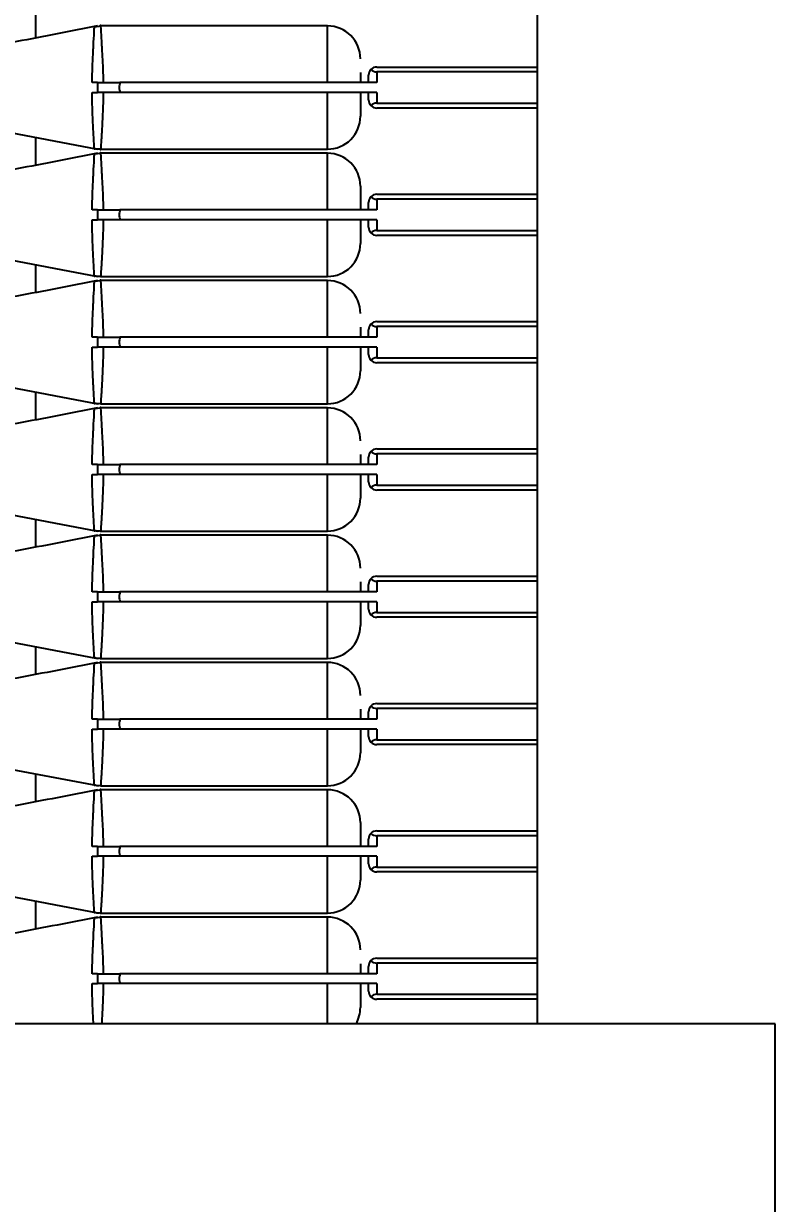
# Model space of a CAD drawing. Header units: millimetres. Extents: x 10 to 584, y 10 to 410.
# Drawn here: x 106.519 to 109.585, y 315.116 to 319.904 of the extents above; entities that cross this region are included whole.
import ezdxf

# ---------------------------------------------------------------- set-up
doc = ezdxf.new("R2010")
doc.units = ezdxf.units.MM
doc.layers.add('2', color=1, linetype='Continuous')
doc.styles.add('SLDTEXTSTYLE0', font='TXT', dxfattribs={"width": 0.7})
doc.dimstyles.new('SLDDIMSTYLE0', dxfattribs={"dimtxt": 3.5, "dimasz": 3.5, "dimexe": 0, "dimexo": 0.0625, "dimgap": 0.875, "dimtad": 1, "dimlfac": 15, "dimrnd": 1e-09, "dimzin": 12, "dimdsep": 46, "dimtxsty": 'SLDTEXTSTYLE0', "dimsah": 1, "dimcen": 0.09, "dimadec": 0, "dimazin": 3, "dimtfac": 1, "dimtofl": 0, "dimtmove": 0, "dimatfit": 3, "dimfxl": 0, "dimfrac": 2, "dimtolj": 1, "dimtzin": 12, "dimarcsym": 0})

# ---------------------------------------------------------------- blocks, each defined once
blk = doc.blocks.new('_D')
at = {"layer": '2', "color": 1}
for p, q in [((167.5018, 346.7783), (43.5018, 346.7783)), ((44.5018, 346.7783), (44.5018, 225.845)), ((181.5762, 225.845), (43.5018, 225.845))]:
    blk.add_line(p, q, dxfattribs=at)
for points in [[(44.5018, 346.7783), (43.9634, 343.2783), (45.0403, 343.2783)], [(44.5018, 225.845), (45.0403, 229.345), (43.9634, 229.345)]]:
    blk.add_solid(points, dxfattribs=at)
at = {"layer": '2', "color": 1, "insert": (39.9901, 278.6627), "char_height": 3.5, "attachment_point": 1, "rotation": 90, "style": 'SLDTEXTSTYLE0'}
blk.add_mtext('1814', dxfattribs=at)

msp = doc.modelspace()

# ---------------------------------------------------------------- linework, layer by layer
at = {"color": 7, "linetype": 'Continuous', "lineweight": 25}
for p, q in [((108.60183, 325.84409), (108.60183, 315.84498)), ((106.56849, 319.84643), (106.56849, 319.95937)), ((106.80585, 319.89047), (106.80594, 319.89247)), ((106.83141, 319.894), (106.80619, 319.89059)), ((107.75183, 319.89498), (106.83128, 319.89498)), ((107.95183, 319.72831), (108.60183, 319.72831)), ((107.95183, 319.70831), (107.95183, 319.66498)), ((108.60183, 319.70831), (107.95183, 319.70831)), ((106.81849, 319.66498), (106.79671, 319.66498)), ((106.81849, 319.66498), (106.81849, 319.62498)), ((107.95183, 319.66498), (106.90968, 319.66498)), ((107.91849, 319.66498), (107.91849, 319.69498)), ((106.79662, 319.62498), (106.81849, 319.62498)), ((107.95183, 319.62498), (106.90968, 319.62498)), ((107.91849, 319.59498), (107.91849, 319.62498)), ((107.95183, 319.62498), (107.95183, 319.58165)), ((107.95183, 319.58165), (108.60183, 319.58165)), ((108.60183, 319.56165), (107.95183, 319.56165)), ((106.11849, 319.52832), (106.81849, 319.39514)), ((106.56849, 319.32977), (106.56849, 319.4427)), ((106.80585, 319.39941), (106.80594, 319.39749)), ((106.80585, 319.3738), (106.80594, 319.3758)), ((106.83141, 319.37733), (106.80619, 319.37392)), ((106.83128, 319.39498), (107.75183, 319.39498)), ((107.75183, 319.37831), (106.83128, 319.37831)), ((107.91849, 319.14831), (107.91849, 319.17831)), ((107.95183, 319.21165), (108.60183, 319.21165)), ((108.60183, 319.19165), (107.95183, 319.19165)), ((107.95183, 319.19165), (107.95183, 319.14831)), ((106.81849, 319.14831), (106.79671, 319.14831)), ((106.81849, 319.14831), (106.81849, 319.10831)), ((107.95183, 319.14831), (106.90968, 319.14831)), ((106.79662, 319.10831), (106.81849, 319.10831)), ((107.95183, 319.10831), (106.90968, 319.10831)), ((107.91849, 319.07831), (107.91849, 319.10831)), ((107.95183, 319.10831), (107.95183, 319.06498)), ((107.95183, 319.06498), (108.60183, 319.06498)), ((108.60183, 319.04498), (107.95183, 319.04498)), ((106.11849, 319.01165), (106.81849, 318.87847)), ((106.56849, 318.8131), (106.56849, 318.92604)), ((106.80585, 318.88275), (106.80594, 318.88082)), ((106.80585, 318.85713), (106.80594, 318.85913)), ((106.83141, 318.86067), (106.80619, 318.85726)), ((106.83128, 318.87831), (107.75183, 318.87831)), ((107.75183, 318.86165), (106.83128, 318.86165)), ((107.95183, 318.69498), (108.60183, 318.69498)), ((107.91849, 318.63165), (107.91849, 318.66165)), ((107.95183, 318.67498), (107.95183, 318.63165)), ((108.60183, 318.67498), (107.95183, 318.67498)), ((106.81849, 318.63165), (106.79671, 318.63165)), ((106.81849, 318.63165), (106.81849, 318.59165)), ((107.95183, 318.63165), (106.90968, 318.63165)), ((106.79662, 318.59165), (106.81849, 318.59165)), ((107.95183, 318.59165), (106.90968, 318.59165)), ((107.91849, 318.56165), (107.91849, 318.59165)), ((107.95183, 318.59165), (107.95183, 318.54831)), ((107.95183, 318.54831), (108.60183, 318.54831)), ((108.60183, 318.52831), (107.95183, 318.52831)), ((106.11849, 318.49498), (106.81849, 318.36181)), ((106.56849, 318.29643), (106.56849, 318.40937)), ((106.80585, 318.36608), (106.80594, 318.36415)), ((106.83128, 318.36165), (107.75183, 318.36165)), ((106.80585, 318.34047), (106.80594, 318.34247)), ((106.83141, 318.344), (106.80619, 318.34059)), ((107.75183, 318.34498), (106.83128, 318.34498)), ((107.95183, 318.17831), (108.60183, 318.17831)), ((107.91849, 318.11498), (107.91849, 318.14498)), ((108.60183, 318.15831), (107.95183, 318.15831)), ((107.95183, 318.15831), (107.95183, 318.11498)), ((106.79662, 318.07498), (106.81849, 318.07498)), ((106.81849, 318.11498), (106.79671, 318.11498)), ((106.81849, 318.11498), (106.81849, 318.07498)), ((107.95183, 318.11498), (106.90968, 318.11498)), ((107.95183, 318.07498), (106.90968, 318.07498)), ((107.91849, 318.04498), (107.91849, 318.07498)), ((107.95183, 318.07498), (107.95183, 318.03165)), ((107.95183, 318.03165), (108.60183, 318.03165)), ((106.11849, 317.97832), (106.81849, 317.84514)), ((108.60183, 318.01165), (107.95183, 318.01165)), ((106.56849, 317.77977), (106.56849, 317.8927)), ((106.80585, 317.84941), (106.80594, 317.84749)), ((106.83128, 317.84498), (107.75183, 317.84498)), ((106.80585, 317.8238), (106.80594, 317.8258)), ((106.83141, 317.82733), (106.80619, 317.82392)), ((107.75183, 317.82831), (106.83128, 317.82831)), ((107.95183, 317.66165), (108.60183, 317.66165)), ((107.95183, 317.64165), (107.95183, 317.59831)), ((108.60183, 317.64165), (107.95183, 317.64165)), ((106.81849, 317.59831), (106.79671, 317.59831)), ((106.81849, 317.59831), (106.81849, 317.55831)), ((107.95183, 317.59831), (106.90968, 317.59831)), ((107.91849, 317.59831), (107.91849, 317.62831)), ((106.79662, 317.55831), (106.81849, 317.55831)), ((107.95183, 317.55831), (106.90968, 317.55831)), ((107.91849, 317.52831), (107.91849, 317.55831)), ((107.95183, 317.55831), (107.95183, 317.51498)), ((107.95183, 317.51498), (108.60183, 317.51498)), ((106.11849, 317.46165), (106.81849, 317.32847)), ((108.60183, 317.49498), (107.95183, 317.49498)), ((106.56849, 317.2631), (106.56849, 317.37604)), ((106.80585, 317.33275), (106.80594, 317.33082)), ((106.80585, 317.30713), (106.80594, 317.30913)), ((106.83141, 317.31067), (106.80619, 317.30726)), ((106.83128, 317.32831), (107.75183, 317.32831)), ((107.75183, 317.31165), (106.83128, 317.31165)), ((107.95183, 317.14498), (108.60183, 317.14498)), ((107.95183, 317.12498), (107.95183, 317.08165)), ((108.60183, 317.12498), (107.95183, 317.12498)), ((106.81849, 317.08165), (106.79671, 317.08165)), ((106.81849, 317.08165), (106.81849, 317.04165)), ((107.95183, 317.08165), (106.90968, 317.08165)), ((107.91849, 317.08165), (107.91849, 317.11165)), ((106.79662, 317.04165), (106.81849, 317.04165)), ((107.95183, 317.04165), (106.90968, 317.04165)), ((107.91849, 317.01165), (107.91849, 317.04165)), ((107.95183, 317.04165), (107.95183, 316.99831)), ((107.95183, 316.99831), (108.60183, 316.99831)), ((108.60183, 316.97831), (107.95183, 316.97831)), ((106.11849, 316.94498), (106.81849, 316.81181)), ((106.56849, 316.74643), (106.56849, 316.85937)), ((106.80585, 316.81608), (106.80594, 316.81415)), ((106.80585, 316.79047), (106.80594, 316.79247)), ((106.83141, 316.794), (106.80619, 316.79059)), ((106.83128, 316.81165), (107.75183, 316.81165)), ((107.75183, 316.79498), (106.83128, 316.79498)), ((107.91849, 316.56498), (107.91849, 316.59498)), ((107.95183, 316.62831), (108.60183, 316.62831)), ((107.95183, 316.60831), (107.95183, 316.56498)), ((108.60183, 316.60831), (107.95183, 316.60831)), ((106.81849, 316.56498), (106.79671, 316.56498)), ((106.81849, 316.56498), (106.81849, 316.52498)), ((107.95183, 316.56498), (106.90968, 316.56498)), ((106.79662, 316.52498), (106.81849, 316.52498)), ((107.95183, 316.52498), (106.90968, 316.52498)), ((107.91849, 316.49498), (107.91849, 316.52498)), ((107.95183, 316.52498), (107.95183, 316.48165)), ((107.95183, 316.48165), (108.60183, 316.48165)), ((108.60183, 316.46165), (107.95183, 316.46165)), ((106.11849, 316.42832), (106.81849, 316.29514)), ((106.56849, 316.22977), (106.56849, 316.3427)), ((106.80585, 316.29941), (106.80594, 316.29749)), ((106.80585, 316.2738), (106.80594, 316.2758)), ((106.83141, 316.27733), (106.80619, 316.27392)), ((106.83128, 316.29498), (107.75183, 316.29498)), ((107.75183, 316.27831), (106.83128, 316.27831)), ((107.95183, 316.11165), (108.60183, 316.11165)), ((107.91849, 316.04831), (107.91849, 316.07831)), ((107.95183, 316.09165), (107.95183, 316.04831)), ((108.60183, 316.09165), (107.95183, 316.09165)), ((106.81849, 316.04831), (106.79671, 316.04831)), ((106.81849, 316.04831), (106.81849, 316.00831)), ((107.95183, 316.04831), (106.90968, 316.04831)), ((106.79662, 316.00831), (106.81849, 316.00831)), ((107.95183, 316.00831), (106.90968, 316.00831)), ((107.91849, 315.97831), (107.91849, 316.00831)), ((107.95183, 316.00831), (107.95183, 315.96498)), ((107.95183, 315.96498), (108.60183, 315.96498)), ((108.60183, 315.94498), (107.95183, 315.94498)), ((109.56849, 315.84498), (105.10183, 315.84498)), ((109.56849, 314.51165), (109.56849, 315.84498))]:
    msp.add_line(p, q, dxfattribs=at)
for centre, radius, start, end in [((107.75183, 319.76165), 0.13333, 0, 89.98212), ((107.95183, 319.69498), 0.03333, 135.573, 180), ((107.95183, 319.69498), 0.03333, 90, 135.573), ((107.95183, 319.74165), 0.03333, 224.427, 270), ((107.95183, 319.59498), 0.03333, 180, 224.427), ((107.95183, 319.54831), 0.03333, 90, 135.573), ((107.95183, 319.59498), 0.03333, 224.427, 270), ((107.75183, 319.52831), 0.13333, 269.98212, 0), ((107.75183, 319.24498), 0.13333, 0, 89.98212), ((107.95183, 319.17831), 0.03333, 135.573, 180), ((107.95183, 319.17831), 0.03333, 90, 135.573), ((107.95183, 319.22498), 0.03333, 224.427, 270), ((107.95183, 319.07831), 0.03333, 180, 224.427), ((107.95183, 319.03165), 0.03333, 90, 135.573), ((107.95183, 319.07831), 0.03333, 224.427, 270), ((107.75183, 319.01165), 0.13333, 269.98212, 0), ((107.75183, 318.72831), 0.13333, 0, 89.98212), ((107.95183, 318.66165), 0.03333, 90, 135.573), ((107.95183, 318.66165), 0.03333, 135.573, 180), ((107.95183, 318.70831), 0.03333, 224.427, 270), ((107.95183, 318.56165), 0.03333, 180, 224.427), ((107.95183, 318.51498), 0.03333, 90, 135.573), ((107.95183, 318.56165), 0.03333, 224.427, 270), ((107.75183, 318.49498), 0.13333, 269.98212, 0), ((107.75183, 318.21165), 0.13333, 0, 89.98212), ((107.95183, 318.14498), 0.03333, 135.573, 180), ((107.95183, 318.14498), 0.03333, 90, 135.573), ((107.95183, 318.19165), 0.03333, 224.427, 270), ((107.95183, 318.04498), 0.03333, 180, 224.427), ((107.95183, 317.99831), 0.03333, 90, 135.573), ((107.75183, 317.97831), 0.13333, 269.98212, 0), ((107.95183, 318.04498), 0.03333, 224.427, 270), ((107.75183, 317.69498), 0.13333, 0, 89.98212), ((107.95183, 317.62831), 0.03333, 135.573, 180), ((107.95183, 317.62831), 0.03333, 90, 135.573), ((107.95183, 317.67498), 0.03333, 224.427, 270), ((107.95183, 317.52831), 0.03333, 180, 224.427), ((107.95183, 317.48165), 0.03333, 90, 135.573), ((107.95183, 317.52831), 0.03333, 224.427, 270), ((107.75183, 317.46165), 0.13333, 269.98212, 0), ((107.75183, 317.17831), 0.13333, 0, 89.98212), ((107.95183, 317.11165), 0.03333, 135.573, 180), ((107.95183, 317.11165), 0.03333, 90, 135.573), ((107.95183, 317.15831), 0.03333, 224.427, 270), ((107.95183, 317.01165), 0.03333, 180, 224.427), ((107.95183, 316.96498), 0.03333, 90, 135.573), ((107.95183, 317.01165), 0.03333, 224.427, 270), ((107.75183, 316.94498), 0.13333, 269.98212, 0), ((107.75183, 316.66165), 0.13333, 0, 89.98212), ((107.95183, 316.59498), 0.03333, 135.573, 180), ((107.95183, 316.59498), 0.03333, 90, 135.573), ((107.95183, 316.64165), 0.03333, 224.427, 270), ((107.95183, 316.49498), 0.03333, 180, 224.427), ((107.95183, 316.44831), 0.03333, 90, 135.573), ((107.95183, 316.49498), 0.03333, 224.427, 270), ((107.75183, 316.42831), 0.13333, 269.98212, 0), ((107.75183, 316.14498), 0.13333, 0, 89.98212), ((107.95183, 316.07831), 0.03333, 90, 135.573), ((107.95183, 316.07831), 0.03333, 135.573, 180), ((107.95183, 316.12498), 0.03333, 224.427, 270), ((107.95183, 315.97831), 0.03333, 180, 224.427), ((107.95183, 315.93165), 0.03333, 90, 135.573), ((107.95183, 315.97831), 0.03333, 224.427, 270), ((107.75183, 315.91165), 0.13333, 330, 0)]:
    msp.add_arc(centre, radius, start, end, dxfattribs=at)
for points, knots in [([(106.81849, 319.89482), (106.70924, 319.87352), (106.47591, 319.82802), (106.24257, 319.78469), (106.11849, 319.76165)], [0, 0, 0, 0, 0.4682335, 1, 1, 1, 1]), ([(107.88516, 319.70557), (107.88516, 319.69821), (107.88516, 319.68687), (107.88516, 319.67067), (107.88516, 319.66498)], [0, 0, 0, 0, 0.6488276, 1, 1, 1, 1]), ([(106.81849, 319.66498), (106.83075, 319.66498), (106.85527, 319.66498), (106.88872, 319.66498), (106.90673, 319.66498), (106.90968, 319.66498)], [0, 0, 0, 0, 0.4554846, 0.9107025, 1, 1, 1, 1]), ([(106.90968, 319.62498), (106.89424, 319.62498), (106.86333, 319.62498), (106.8336, 319.62498), (106.82024, 319.62498), (106.81849, 319.62498)], [0, 0, 0, 0, 0.4648277, 0.9302045, 1, 1, 1, 1]), ([(107.88516, 319.62498), (107.88516, 319.62008), (107.88516, 319.59907), (107.88516, 319.57229), (107.88516, 319.53715), (107.88516, 319.53196), (107.88516, 319.52831)], [0, 0, 0, 0, 0.0657911, 0.2821103, 0.4967919, 1, 1, 1, 1]), ([(106.81849, 319.37816), (106.70924, 319.35685), (106.47591, 319.31135), (106.24257, 319.26802), (106.11849, 319.24498)], [0, 0, 0, 0, 0.4682335, 1, 1, 1, 1]), ([(106.80637, 319.39904), (106.8104, 319.3975), (106.81843, 319.39443), (106.82689, 319.396), (106.83111, 319.39679)], [0, 0, 0, 0, 0.5005037, 1, 1, 1, 1]), ([(107.88516, 319.24498), (107.88516, 319.24228), (107.88516, 319.23752), (107.88516, 319.20442), (107.88516, 319.1727), (107.88516, 319.15395), (107.88516, 319.14831)], [0, 0, 0, 0, 0.424183, 0.7471794, 0.9240222, 1, 1, 1, 1]), ([(106.81849, 319.14831), (106.83075, 319.14831), (106.85527, 319.14831), (106.88872, 319.14831), (106.90673, 319.14831), (106.90968, 319.14831)], [0, 0, 0, 0, 0.4554846, 0.9107025, 1, 1, 1, 1]), ([(106.90968, 319.10831), (106.89424, 319.10831), (106.86333, 319.10831), (106.8336, 319.10831), (106.82024, 319.10831), (106.81849, 319.10831)], [0, 0, 0, 0, 0.46482772, 0.93020447, 1, 1, 1, 1]), ([(107.88516, 319.10831), (107.88516, 319.10341), (107.88516, 319.08241), (107.88516, 319.05563), (107.88516, 319.02048), (107.88516, 319.01529), (107.88516, 319.01165)], [0, 0, 0, 0, 0.0657911, 0.2821103, 0.4967919, 1, 1, 1, 1]), ([(106.81849, 318.86149), (106.70924, 318.84018), (106.47591, 318.79468), (106.24257, 318.75135), (106.11849, 318.72831)], [0, 0, 0, 0, 0.4682335, 1, 1, 1, 1]), ([(106.80637, 318.88237), (106.8104, 318.88084), (106.81843, 318.87776), (106.82689, 318.87934), (106.83111, 318.88013)], [0, 0, 0, 0, 0.5005037, 1, 1, 1, 1]), ([(107.88516, 318.67223), (107.88516, 318.66488), (107.88516, 318.65354), (107.88516, 318.63734), (107.88516, 318.63165)], [0, 0, 0, 0, 0.6488276, 1, 1, 1, 1]), ([(106.81849, 318.63165), (106.83075, 318.63165), (106.85527, 318.63165), (106.88872, 318.63165), (106.90673, 318.63165), (106.90968, 318.63165)], [0, 0, 0, 0, 0.4554846, 0.9107025, 1, 1, 1, 1]), ([(106.90968, 318.59165), (106.89424, 318.59165), (106.86333, 318.59165), (106.8336, 318.59165), (106.82024, 318.59165), (106.81849, 318.59165)], [0, 0, 0, 0, 0.46482772, 0.93020447, 1, 1, 1, 1]), ([(107.88516, 318.59165), (107.88516, 318.58675), (107.88516, 318.56574), (107.88516, 318.53896), (107.88516, 318.50382), (107.88516, 318.49862), (107.88516, 318.49498)], [0, 0, 0, 0, 0.0657911, 0.2821103, 0.4967919, 1, 1, 1, 1]), ([(106.80637, 318.36571), (106.8104, 318.36417), (106.81843, 318.3611), (106.82689, 318.36267), (106.83111, 318.36346)], [0, 0, 0, 0, 0.5005037, 1, 1, 1, 1]), ([(106.81849, 318.34482), (106.70924, 318.32352), (106.47591, 318.27802), (106.24257, 318.23469), (106.11849, 318.21165)], [0, 0, 0, 0, 0.4682335, 1, 1, 1, 1]), ([(107.88516, 318.15557), (107.88516, 318.14821), (107.88516, 318.13687), (107.88516, 318.12067), (107.88516, 318.11498)], [0, 0, 0, 0, 0.6488276, 1, 1, 1, 1]), ([(106.81849, 318.11498), (106.83075, 318.11498), (106.85527, 318.11498), (106.88872, 318.11498), (106.90673, 318.11498), (106.90968, 318.11498)], [0, 0, 0, 0, 0.4554846, 0.9107025, 1, 1, 1, 1]), ([(106.90968, 318.07498), (106.89424, 318.07498), (106.86333, 318.07498), (106.8336, 318.07498), (106.82024, 318.07498), (106.81849, 318.07498)], [0, 0, 0, 0, 0.46482772, 0.93020447, 1, 1, 1, 1]), ([(107.88516, 318.07498), (107.88516, 318.07008), (107.88516, 318.04907), (107.88516, 318.02229), (107.88516, 317.98715), (107.88516, 317.98196), (107.88516, 317.97831)], [0, 0, 0, 0, 0.0657911, 0.2821103, 0.4967919, 1, 1, 1, 1]), ([(106.80637, 317.84904), (106.8104, 317.8475), (106.81843, 317.84443), (106.82689, 317.846), (106.83111, 317.84679)], [0, 0, 0, 0, 0.5005037, 1, 1, 1, 1]), ([(106.81849, 317.82816), (106.70924, 317.80685), (106.47591, 317.76135), (106.24257, 317.71802), (106.11849, 317.69498)], [0, 0, 0, 0, 0.4682335, 1, 1, 1, 1]), ([(107.88516, 317.6389), (107.88516, 317.63154), (107.88516, 317.62021), (107.88516, 317.604), (107.88516, 317.59831)], [0, 0, 0, 0, 0.6488276, 1, 1, 1, 1]), ([(106.81849, 317.59831), (106.83075, 317.59831), (106.85527, 317.59831), (106.88872, 317.59831), (106.90673, 317.59831), (106.90968, 317.59831)], [0, 0, 0, 0, 0.4554846, 0.9107025, 1, 1, 1, 1]), ([(106.90968, 317.55831), (106.89424, 317.55831), (106.86333, 317.55831), (106.8336, 317.55831), (106.82024, 317.55831), (106.81849, 317.55831)], [0, 0, 0, 0, 0.4648277, 0.9302045, 1, 1, 1, 1]), ([(107.88516, 317.55831), (107.88516, 317.55341), (107.88516, 317.53241), (107.88516, 317.50563), (107.88516, 317.47048), (107.88516, 317.46529), (107.88516, 317.46165)], [0, 0, 0, 0, 0.0657911, 0.2821103, 0.4967919, 1, 1, 1, 1]), ([(106.81849, 317.31149), (106.70924, 317.29018), (106.47591, 317.24468), (106.24257, 317.20135), (106.11849, 317.17831)], [0, 0, 0, 0, 0.4682335, 1, 1, 1, 1]), ([(106.80637, 317.33237), (106.8104, 317.33084), (106.81843, 317.32776), (106.82689, 317.32934), (106.83111, 317.33013)], [0, 0, 0, 0, 0.5005037, 1, 1, 1, 1]), ([(107.88516, 317.12223), (107.88516, 317.11488), (107.88516, 317.10354), (107.88516, 317.08734), (107.88516, 317.08165)], [0, 0, 0, 0, 0.6488276, 1, 1, 1, 1]), ([(106.81849, 317.08165), (106.83075, 317.08165), (106.85527, 317.08165), (106.88872, 317.08165), (106.90673, 317.08165), (106.90968, 317.08165)], [0, 0, 0, 0, 0.4554846, 0.9107025, 1, 1, 1, 1]), ([(106.90968, 317.04165), (106.89424, 317.04165), (106.86333, 317.04165), (106.8336, 317.04165), (106.82024, 317.04165), (106.81849, 317.04165)], [0, 0, 0, 0, 0.4648277, 0.9302045, 1, 1, 1, 1]), ([(107.88516, 317.04165), (107.88516, 317.03675), (107.88516, 317.01574), (107.88516, 316.98896), (107.88516, 316.95382), (107.88516, 316.94862), (107.88516, 316.94498)], [0, 0, 0, 0, 0.0657911, 0.2821103, 0.4967919, 1, 1, 1, 1]), ([(106.81849, 316.79482), (106.70924, 316.77352), (106.47591, 316.72802), (106.24257, 316.68469), (106.11849, 316.66165)], [0, 0, 0, 0, 0.4682335, 1, 1, 1, 1]), ([(106.80637, 316.81571), (106.8104, 316.81417), (106.81843, 316.8111), (106.82689, 316.81267), (106.83111, 316.81346)], [0, 0, 0, 0, 0.5005037, 1, 1, 1, 1]), ([(107.88516, 316.66165), (107.88516, 316.65895), (107.88516, 316.65419), (107.88516, 316.62109), (107.88516, 316.58937), (107.88516, 316.57062), (107.88516, 316.56498)], [0, 0, 0, 0, 0.424183, 0.7471794, 0.9240222, 1, 1, 1, 1]), ([(106.81849, 316.56498), (106.83075, 316.56498), (106.85527, 316.56498), (106.88872, 316.56498), (106.90673, 316.56498), (106.90968, 316.56498)], [0, 0, 0, 0, 0.4554846, 0.9107025, 1, 1, 1, 1]), ([(106.90968, 316.52498), (106.89424, 316.52498), (106.86333, 316.52498), (106.8336, 316.52498), (106.82024, 316.52498), (106.81849, 316.52498)], [0, 0, 0, 0, 0.4648277, 0.9302045, 1, 1, 1, 1]), ([(107.88516, 316.52498), (107.88516, 316.52008), (107.88516, 316.49907), (107.88516, 316.47229), (107.88516, 316.43715), (107.88516, 316.43196), (107.88516, 316.42831)], [0, 0, 0, 0, 0.0657911, 0.2821103, 0.4967919, 1, 1, 1, 1]), ([(106.80637, 316.29904), (106.8104, 316.2975), (106.81843, 316.29443), (106.82689, 316.296), (106.83111, 316.29679)], [0, 0, 0, 0, 0.5005037, 1, 1, 1, 1]), ([(106.81849, 316.27816), (106.70924, 316.25685), (106.47591, 316.21135), (106.24257, 316.16802), (106.11849, 316.14498)], [0, 0, 0, 0, 0.4682335, 1, 1, 1, 1]), ([(107.88516, 316.0889), (107.88516, 316.08154), (107.88516, 316.07021), (107.88516, 316.054), (107.88516, 316.04831)], [0, 0, 0, 0, 0.6488276, 1, 1, 1, 1]), ([(106.81849, 316.04831), (106.83075, 316.04831), (106.85527, 316.04831), (106.88872, 316.04831), (106.90673, 316.04831), (106.90968, 316.04831)], [0, 0, 0, 0, 0.4554846, 0.9107025, 1, 1, 1, 1]), ([(106.90968, 316.00831), (106.89424, 316.00831), (106.86333, 316.00831), (106.8336, 316.00831), (106.82024, 316.00831), (106.81849, 316.00831)], [0, 0, 0, 0, 0.46482772, 0.93020447, 1, 1, 1, 1]), ([(107.88516, 316.00831), (107.88516, 316.00341), (107.88516, 315.98241), (107.88516, 315.95563), (107.88516, 315.92048), (107.88516, 315.91529), (107.88516, 315.91165)], [0, 0, 0, 0, 0.0657911, 0.2821103, 0.4967919, 1, 1, 1, 1])]:
    msp.add_open_spline(points, degree=3, knots=knots, dxfattribs=at)
at = {"color": 59, "linetype": 'Continuous', "lineweight": 25}
for points, knots in [([(106.79671, 319.66498), (106.79687, 319.67602), (106.79733, 319.70746), (106.79945, 319.76129), (106.80266, 319.82375), (106.80547, 319.87839), (106.80572, 319.88616), (106.80585, 319.89047)], [0, 0, 0, 0, 0.07522323, 0.21420289, 0.39996089, 0.66787957, 1, 1, 1, 1]), ([(106.83128, 319.89498), (106.83128, 319.89498), (106.83068, 319.90428), (106.83192, 319.87789), (106.83461, 319.82867), (106.8381, 319.76713), (106.84072, 319.71245), (106.84137, 319.67834), (106.84162, 319.66498)], [0, 0, 0, 0, 0.0000568, 0.3457315, 0.6012125, 0.7779294, 0.912991, 1, 1, 1, 1]), ([(106.83128, 319.89495), (106.83128, 319.89496), (106.83068, 319.90428), (106.83153, 319.88717), (106.83238, 319.87008)], [0, 0, 0, 0, 0.0012234, 1, 1, 1, 1]), ([(106.83128, 319.89495), (106.83128, 319.89496), (106.83068, 319.90428), (106.83153, 319.88717), (106.83238, 319.87008)], [0, 0, 0, 0, 0.0012234, 1, 1, 1, 1]), ([(107.75183, 319.66498), (107.75183, 319.68006), (107.75183, 319.71622), (107.75183, 319.77277), (107.75183, 319.83359), (107.75183, 319.88419), (107.75183, 319.89118), (107.75183, 319.89498)], [0, 0, 0, 0, 0.0982685, 0.2356394, 0.4182639, 0.6841567, 1, 1, 1, 1]), ([(106.80594, 319.39749), (106.80594, 319.39746), (106.80634, 319.38799), (106.80487, 319.41319), (106.80212, 319.4634), (106.79944, 319.51479), (106.79719, 319.57582), (106.79681, 319.60822), (106.79662, 319.62498)], [0, 0, 0, 0, 0.0010478, 0.3924238, 0.5418725, 0.7850634, 0.8888566, 1, 1, 1, 1]), ([(106.84175, 319.62498), (106.84174, 319.62442), (106.84161, 319.60515), (106.84084, 319.57039), (106.83818, 319.50889), (106.83526, 319.45905), (106.83238, 319.41028), (106.83087, 319.38574), (106.83128, 319.39501), (106.83128, 319.39502)], [0, 0, 0, 0, 0.0036315, 0.12467, 0.2286657, 0.4677796, 0.6145768, 0.9994695, 1, 1, 1, 1]), ([(107.75183, 319.39498), (107.75183, 319.40023), (107.75183, 319.40795), (107.75183, 319.46131), (107.75183, 319.51321), (107.75183, 319.57264), (107.75183, 319.60683), (107.75183, 319.62498)], [0, 0, 0, 0, 0.3773035, 0.5553663, 0.7769376, 0.8815574, 1, 1, 1, 1]), ([(106.79671, 319.14831), (106.79687, 319.15935), (106.79733, 319.19079), (106.79945, 319.24462), (106.80266, 319.30708), (106.80547, 319.36172), (106.80572, 319.3695), (106.80585, 319.3738)], [0, 0, 0, 0, 0.07522323, 0.21420289, 0.39996089, 0.66787957, 1, 1, 1, 1]), ([(106.83128, 319.37831), (106.83128, 319.37831), (106.83068, 319.38761), (106.83192, 319.36123), (106.83461, 319.312), (106.8381, 319.25046), (106.84072, 319.19578), (106.84137, 319.16168), (106.84162, 319.14831)], [0, 0, 0, 0, 0.0000568, 0.3457315, 0.6012125, 0.7779294, 0.912991, 1, 1, 1, 1]), ([(107.75183, 319.14831), (107.75183, 319.16339), (107.75183, 319.19955), (107.75183, 319.25611), (107.75183, 319.31692), (107.75183, 319.36753), (107.75183, 319.37452), (107.75183, 319.37831)], [0, 0, 0, 0, 0.0982685, 0.2356394, 0.4182639, 0.6841567, 1, 1, 1, 1]), ([(106.80594, 318.88082), (106.80594, 318.88079), (106.80634, 318.87132), (106.80487, 318.89653), (106.80212, 318.94673), (106.79944, 318.99813), (106.79719, 319.05915), (106.79681, 319.09156), (106.79662, 319.10831)], [0, 0, 0, 0, 0.0010478, 0.3924238, 0.5418725, 0.7850634, 0.8888566, 1, 1, 1, 1]), ([(106.84175, 319.10831), (106.84174, 319.10775), (106.84161, 319.08849), (106.84084, 319.05375), (106.83818, 318.99214), (106.8353, 318.94307), (106.83225, 318.89119), (106.83169, 318.88372), (106.83128, 318.87832)], [0, 0, 0, 0, 0.0036336, 0.1247433, 0.2288001, 0.4680545, 0.614938, 1, 1, 1, 1]), ([(107.75183, 318.87831), (107.75183, 318.88356), (107.75183, 318.89128), (107.75183, 318.94464), (107.75183, 318.99654), (107.75183, 319.05597), (107.75183, 319.09016), (107.75183, 319.10831)], [0, 0, 0, 0, 0.3773035, 0.5553663, 0.7769376, 0.8815574, 1, 1, 1, 1]), ([(106.79671, 318.63165), (106.79687, 318.64269), (106.79733, 318.67413), (106.79945, 318.72796), (106.80266, 318.79041), (106.80547, 318.84506), (106.80572, 318.85283), (106.80585, 318.85713)], [0, 0, 0, 0, 0.07522323, 0.21420289, 0.39996089, 0.66787957, 1, 1, 1, 1]), ([(106.83128, 318.86161), (106.83128, 318.86162), (106.83068, 318.87094), (106.83192, 318.84457), (106.83461, 318.79534), (106.8381, 318.73379), (106.84072, 318.67912), (106.84137, 318.64501), (106.84162, 318.63165)], [0, 0, 0, 0, 0.0004232, 0.3459713, 0.6013587, 0.7780107, 0.9130229, 1, 1, 1, 1]), ([(106.83128, 318.86161), (106.83128, 318.86162), (106.83068, 318.87094), (106.83153, 318.85384), (106.83238, 318.83675)], [0, 0, 0, 0, 0.0012234, 1, 1, 1, 1]), ([(107.75183, 318.63165), (107.75183, 318.64673), (107.75183, 318.68288), (107.75183, 318.73944), (107.75183, 318.80025), (107.75183, 318.85086), (107.75183, 318.85785), (107.75183, 318.86165)], [0, 0, 0, 0, 0.0982685, 0.2356394, 0.4182639, 0.6841567, 1, 1, 1, 1]), ([(106.80594, 318.36415), (106.80594, 318.36413), (106.80634, 318.35466), (106.80487, 318.37986), (106.80212, 318.43007), (106.79944, 318.48146), (106.79719, 318.54249), (106.79681, 318.57489), (106.79662, 318.59165)], [0, 0, 0, 0, 0.0010478, 0.3924238, 0.5418725, 0.7850634, 0.8888566, 1, 1, 1, 1]), ([(106.84175, 318.59165), (106.84174, 318.59109), (106.84161, 318.57182), (106.84084, 318.53708), (106.83818, 318.47547), (106.8353, 318.4264), (106.83225, 318.37453), (106.83169, 318.36706), (106.83128, 318.36165)], [0, 0, 0, 0, 0.0036336, 0.1247433, 0.2288001, 0.4680545, 0.614938, 1, 1, 1, 1]), ([(107.75183, 318.36165), (107.75183, 318.36689), (107.75183, 318.37461), (107.75183, 318.42798), (107.75183, 318.47987), (107.75183, 318.5393), (107.75183, 318.57349), (107.75183, 318.59165)], [0, 0, 0, 0, 0.3773035, 0.5553663, 0.7769376, 0.8815574, 1, 1, 1, 1]), ([(106.79671, 318.11498), (106.79687, 318.12602), (106.79733, 318.15746), (106.79945, 318.21129), (106.80266, 318.27375), (106.80547, 318.32839), (106.80572, 318.33616), (106.80585, 318.34047)], [0, 0, 0, 0, 0.07522323, 0.21420289, 0.39996089, 0.66787957, 1, 1, 1, 1]), ([(106.83128, 318.34495), (106.83128, 318.34496), (106.83068, 318.35428), (106.83192, 318.3279), (106.83461, 318.27867), (106.8381, 318.21713), (106.84072, 318.16245), (106.84137, 318.12834), (106.84162, 318.11498)], [0, 0, 0, 0, 0.0004232, 0.3459713, 0.6013587, 0.7780107, 0.9130229, 1, 1, 1, 1]), ([(107.75183, 318.11498), (107.75183, 318.13006), (107.75183, 318.16622), (107.75183, 318.22277), (107.75183, 318.28359), (107.75183, 318.33419), (107.75183, 318.34118), (107.75183, 318.34498)], [0, 0, 0, 0, 0.0982685, 0.2356394, 0.4182639, 0.6841567, 1, 1, 1, 1]), ([(106.80594, 317.84749), (106.80594, 317.84746), (106.80634, 317.83799), (106.80487, 317.86319), (106.80212, 317.9134), (106.79944, 317.96479), (106.79719, 318.02582), (106.79681, 318.05822), (106.79662, 318.07498)], [0, 0, 0, 0, 0.0010478, 0.3924238, 0.5418725, 0.7850634, 0.8888566, 1, 1, 1, 1]), ([(106.84175, 318.07498), (106.84174, 318.07442), (106.84161, 318.05515), (106.84084, 318.02039), (106.83818, 317.95889), (106.83526, 317.90905), (106.83238, 317.86028), (106.83087, 317.83574), (106.83128, 317.84501), (106.83128, 317.84502)], [0, 0, 0, 0, 0.00363148, 0.12467002, 0.22866573, 0.46777964, 0.61457683, 0.99946951, 1, 1, 1, 1]), ([(107.75183, 317.84498), (107.75183, 317.85023), (107.75183, 317.85795), (107.75183, 317.91131), (107.75183, 317.96321), (107.75183, 318.02264), (107.75183, 318.05683), (107.75183, 318.07498)], [0, 0, 0, 0, 0.3773035, 0.5553663, 0.7769376, 0.8815574, 1, 1, 1, 1]), ([(106.83128, 317.82831), (106.83128, 317.82831), (106.83068, 317.83761), (106.83153, 317.82051), (106.83238, 317.80341)], [0, 0, 0, 0, 0.0001642, 1, 1, 1, 1]), ([(106.83128, 317.82828), (106.83128, 317.82829), (106.83068, 317.83761), (106.83153, 317.8205), (106.83238, 317.80341)], [0, 0, 0, 0, 0.0012234, 1, 1, 1, 1]), ([(106.83128, 317.82828), (106.83128, 317.82829), (106.83068, 317.83761), (106.83153, 317.8205), (106.83238, 317.80341)], [0, 0, 0, 0, 0.0012234, 1, 1, 1, 1]), ([(106.83128, 317.82828), (106.83128, 317.82829), (106.83068, 317.83761), (106.83192, 317.81123), (106.83461, 317.762), (106.8381, 317.70046), (106.84072, 317.64578), (106.84137, 317.61168), (106.84162, 317.59831)], [0, 0, 0, 0, 0.0004232, 0.3459713, 0.6013587, 0.7780107, 0.9130229, 1, 1, 1, 1]), ([(106.79671, 317.59831), (106.79687, 317.60935), (106.79733, 317.64079), (106.79945, 317.69462), (106.80266, 317.75708), (106.80547, 317.81172), (106.80572, 317.8195), (106.80585, 317.8238)], [0, 0, 0, 0, 0.07522323, 0.21420289, 0.39996089, 0.66787957, 1, 1, 1, 1]), ([(107.75183, 317.59831), (107.75183, 317.61339), (107.75183, 317.64955), (107.75183, 317.70611), (107.75183, 317.76692), (107.75183, 317.81753), (107.75183, 317.82452), (107.75183, 317.82831)], [0, 0, 0, 0, 0.0982685, 0.2356394, 0.4182639, 0.6841567, 1, 1, 1, 1]), ([(106.80594, 317.33082), (106.80594, 317.33079), (106.80634, 317.32132), (106.80487, 317.34653), (106.80212, 317.39673), (106.79944, 317.44813), (106.79719, 317.50915), (106.79681, 317.54156), (106.79662, 317.55831)], [0, 0, 0, 0, 0.0010478, 0.3924238, 0.5418725, 0.7850634, 0.8888566, 1, 1, 1, 1]), ([(106.84175, 317.55831), (106.84174, 317.55775), (106.84161, 317.53849), (106.84084, 317.50373), (106.83818, 317.44223), (106.83526, 317.39238), (106.83238, 317.34361), (106.83087, 317.31907), (106.83128, 317.32834), (106.83128, 317.32835)], [0, 0, 0, 0, 0.0036315, 0.12467, 0.2286657, 0.4677796, 0.6145768, 0.9994695, 1, 1, 1, 1]), ([(107.75183, 317.32831), (107.75183, 317.33356), (107.75183, 317.34128), (107.75183, 317.39464), (107.75183, 317.44654), (107.75183, 317.50597), (107.75183, 317.54016), (107.75183, 317.55831)], [0, 0, 0, 0, 0.3773035, 0.5553663, 0.7769376, 0.8815574, 1, 1, 1, 1]), ([(106.79671, 317.08165), (106.79687, 317.09269), (106.79733, 317.12413), (106.79945, 317.17796), (106.80266, 317.24041), (106.80547, 317.29506), (106.80572, 317.30283), (106.80585, 317.30713)], [0, 0, 0, 0, 0.07522323, 0.21420289, 0.39996089, 0.66787957, 1, 1, 1, 1]), ([(106.83128, 317.31164), (106.83128, 317.31164), (106.83068, 317.32095), (106.83192, 317.29456), (106.83461, 317.24534), (106.8381, 317.18379), (106.84072, 317.12912), (106.84137, 317.09501), (106.84162, 317.08165)], [0, 0, 0, 0, 0.0000568, 0.3457315, 0.6012125, 0.7779294, 0.912991, 1, 1, 1, 1]), ([(107.75183, 317.08165), (107.75183, 317.09673), (107.75183, 317.13288), (107.75183, 317.18944), (107.75183, 317.25025), (107.75183, 317.30086), (107.75183, 317.30785), (107.75183, 317.31165)], [0, 0, 0, 0, 0.0982685, 0.2356394, 0.4182639, 0.6841567, 1, 1, 1, 1]), ([(106.80594, 316.81415), (106.80594, 316.81413), (106.80634, 316.80466), (106.80487, 316.82986), (106.80212, 316.88007), (106.79944, 316.93146), (106.79719, 316.99249), (106.79681, 317.02489), (106.79662, 317.04165)], [0, 0, 0, 0, 0.0010478, 0.3924238, 0.5418725, 0.7850634, 0.8888566, 1, 1, 1, 1]), ([(106.84175, 317.04165), (106.84174, 317.04109), (106.84161, 317.02182), (106.84084, 316.98708), (106.83818, 316.92547), (106.8353, 316.8764), (106.83225, 316.82453), (106.83169, 316.81706), (106.83128, 316.81165)], [0, 0, 0, 0, 0.0036336, 0.1247433, 0.2288001, 0.4680545, 0.614938, 1, 1, 1, 1]), ([(107.75183, 316.81165), (107.75183, 316.81689), (107.75183, 316.82461), (107.75183, 316.87798), (107.75183, 316.92987), (107.75183, 316.9893), (107.75183, 317.02349), (107.75183, 317.04165)], [0, 0, 0, 0, 0.3773035, 0.5553663, 0.7769376, 0.8815574, 1, 1, 1, 1]), ([(106.79671, 316.56498), (106.79687, 316.57602), (106.79733, 316.60746), (106.79945, 316.66129), (106.80266, 316.72375), (106.80547, 316.77839), (106.80572, 316.78616), (106.80585, 316.79047)], [0, 0, 0, 0, 0.07522323, 0.21420289, 0.39996089, 0.66787957, 1, 1, 1, 1]), ([(106.83128, 316.79495), (106.83128, 316.79496), (106.83068, 316.80428), (106.83153, 316.78717), (106.83238, 316.77008)], [0, 0, 0, 0, 0.0012234, 1, 1, 1, 1]), ([(106.83128, 316.79495), (106.83128, 316.79496), (106.83068, 316.80428), (106.83192, 316.7779), (106.83461, 316.72867), (106.8381, 316.66713), (106.84072, 316.61245), (106.84137, 316.57834), (106.84162, 316.56498)], [0, 0, 0, 0, 0.0004232, 0.3459713, 0.6013587, 0.7780107, 0.9130229, 1, 1, 1, 1]), ([(106.83128, 316.79495), (106.83128, 316.79496), (106.83068, 316.80428), (106.83153, 316.78717), (106.83238, 316.77008)], [0, 0, 0, 0, 0.0012234, 1, 1, 1, 1]), ([(107.75183, 316.56498), (107.75183, 316.58006), (107.75183, 316.61622), (107.75183, 316.67277), (107.75183, 316.73359), (107.75183, 316.78419), (107.75183, 316.79118), (107.75183, 316.79498)], [0, 0, 0, 0, 0.0982685, 0.2356394, 0.4182639, 0.6841567, 1, 1, 1, 1]), ([(106.80594, 316.29749), (106.80594, 316.29746), (106.80634, 316.28799), (106.80487, 316.31319), (106.80212, 316.3634), (106.79944, 316.41479), (106.79719, 316.47582), (106.79681, 316.50822), (106.79662, 316.52498)], [0, 0, 0, 0, 0.0010478, 0.3924238, 0.5418725, 0.7850634, 0.8888566, 1, 1, 1, 1]), ([(106.84175, 316.52498), (106.84174, 316.52442), (106.84161, 316.50515), (106.84084, 316.47039), (106.83818, 316.40889), (106.83526, 316.35905), (106.83238, 316.31028), (106.83087, 316.28574), (106.83128, 316.29501), (106.83128, 316.29502)], [0, 0, 0, 0, 0.0036315, 0.12467, 0.2286657, 0.4677796, 0.6145768, 0.9994695, 1, 1, 1, 1]), ([(107.75183, 316.29498), (107.75183, 316.30023), (107.75183, 316.30795), (107.75183, 316.36131), (107.75183, 316.41321), (107.75183, 316.47264), (107.75183, 316.50683), (107.75183, 316.52498)], [0, 0, 0, 0, 0.3773035, 0.5553663, 0.7769376, 0.8815574, 1, 1, 1, 1]), ([(106.79671, 316.04831), (106.79687, 316.05935), (106.79733, 316.09079), (106.79945, 316.14462), (106.80266, 316.20708), (106.80547, 316.26172), (106.80572, 316.2695), (106.80585, 316.2738)], [0, 0, 0, 0, 0.07522323, 0.21420289, 0.39996089, 0.66787957, 1, 1, 1, 1]), ([(106.83128, 316.27831), (106.83128, 316.27831), (106.83068, 316.28761), (106.83192, 316.26123), (106.83461, 316.212), (106.8381, 316.15046), (106.84072, 316.09578), (106.84137, 316.06168), (106.84162, 316.04831)], [0, 0, 0, 0, 0.0000568, 0.3457315, 0.6012125, 0.7779294, 0.912991, 1, 1, 1, 1]), ([(107.75183, 316.04831), (107.75183, 316.06339), (107.75183, 316.09955), (107.75183, 316.15611), (107.75183, 316.21692), (107.75183, 316.26753), (107.75183, 316.27452), (107.75183, 316.27831)], [0, 0, 0, 0, 0.0982685, 0.2356394, 0.4182639, 0.6841567, 1, 1, 1, 1]), ([(106.80225, 315.84498), (106.80109, 315.86687), (106.79944, 315.89835), (106.79718, 315.95927), (106.79681, 315.9916), (106.79662, 316.00831)], [0, 0, 0, 0, 0.5240527, 0.7538883, 1, 1, 1, 1]), ([(106.84175, 316.00831), (106.84174, 316.00775), (106.84161, 315.98849), (106.84085, 315.95389), (106.83827, 315.89427), (106.83654, 315.86489), (106.83538, 315.84498)], [0, 0, 0, 0, 0.008124, 0.2788981, 0.5115458, 1, 1, 1, 1]), ([(107.75183, 315.84498), (107.75183, 315.86571), (107.75183, 315.89631), (107.75183, 315.95607), (107.75183, 315.99019), (107.75183, 316.00831)], [0, 0, 0, 0, 0.4960969, 0.7324355, 1, 1, 1, 1])]:
    msp.add_open_spline(points, degree=3, knots=knots, dxfattribs=at)
at = {"color": 7, "linetype": 'Continuous', "lineweight": 25}
for points in [[(106.90968, 319.66498), (106.90818, 319.65831), (106.90519, 319.64498), (106.90818, 319.63165), (106.90968, 319.62498)], [(106.90968, 319.14831), (106.90818, 319.14165), (106.90519, 319.12831), (106.90818, 319.11498), (106.90968, 319.10831)], [(106.90968, 318.63165), (106.90818, 318.62498), (106.90519, 318.61165), (106.90818, 318.59831), (106.90968, 318.59165)], [(106.90968, 318.11498), (106.90818, 318.10831), (106.90519, 318.09498), (106.90818, 318.08165), (106.90968, 318.07498)], [(106.90968, 317.59831), (106.90818, 317.59165), (106.90519, 317.57831), (106.90818, 317.56498), (106.90968, 317.55831)], [(106.90968, 317.08165), (106.90818, 317.07498), (106.90519, 317.06165), (106.90818, 317.04831), (106.90968, 317.04165)], [(106.90968, 316.56498), (106.90818, 316.55831), (106.90519, 316.54498), (106.90818, 316.53165), (106.90968, 316.52498)], [(106.90968, 316.04831), (106.90818, 316.04165), (106.90519, 316.02831), (106.90818, 316.01498), (106.90968, 316.00831)]]:
    msp.add_open_spline(points, degree=3, dxfattribs=at)

# ---------------------------------------------------------------- dimensions: what is measured, and where the dimension line sits
at = {"layer": '2', "color": 1}
dim = msp.add_linear_dim(base=(44.50183, 225.84498), p1=(168.50183, 346.77832), p2=(182.57616, 225.84498), angle=90, dimstyle='SLDDIMSTYLE0', dxfattribs=at)
dim.commit()
dim.dimension.update_dxf_attribs({"geometry": '_D', "text_midpoint": (44.50183, 284.48628), "dimtype": 160})

doc.saveas('drawing.dxf')
